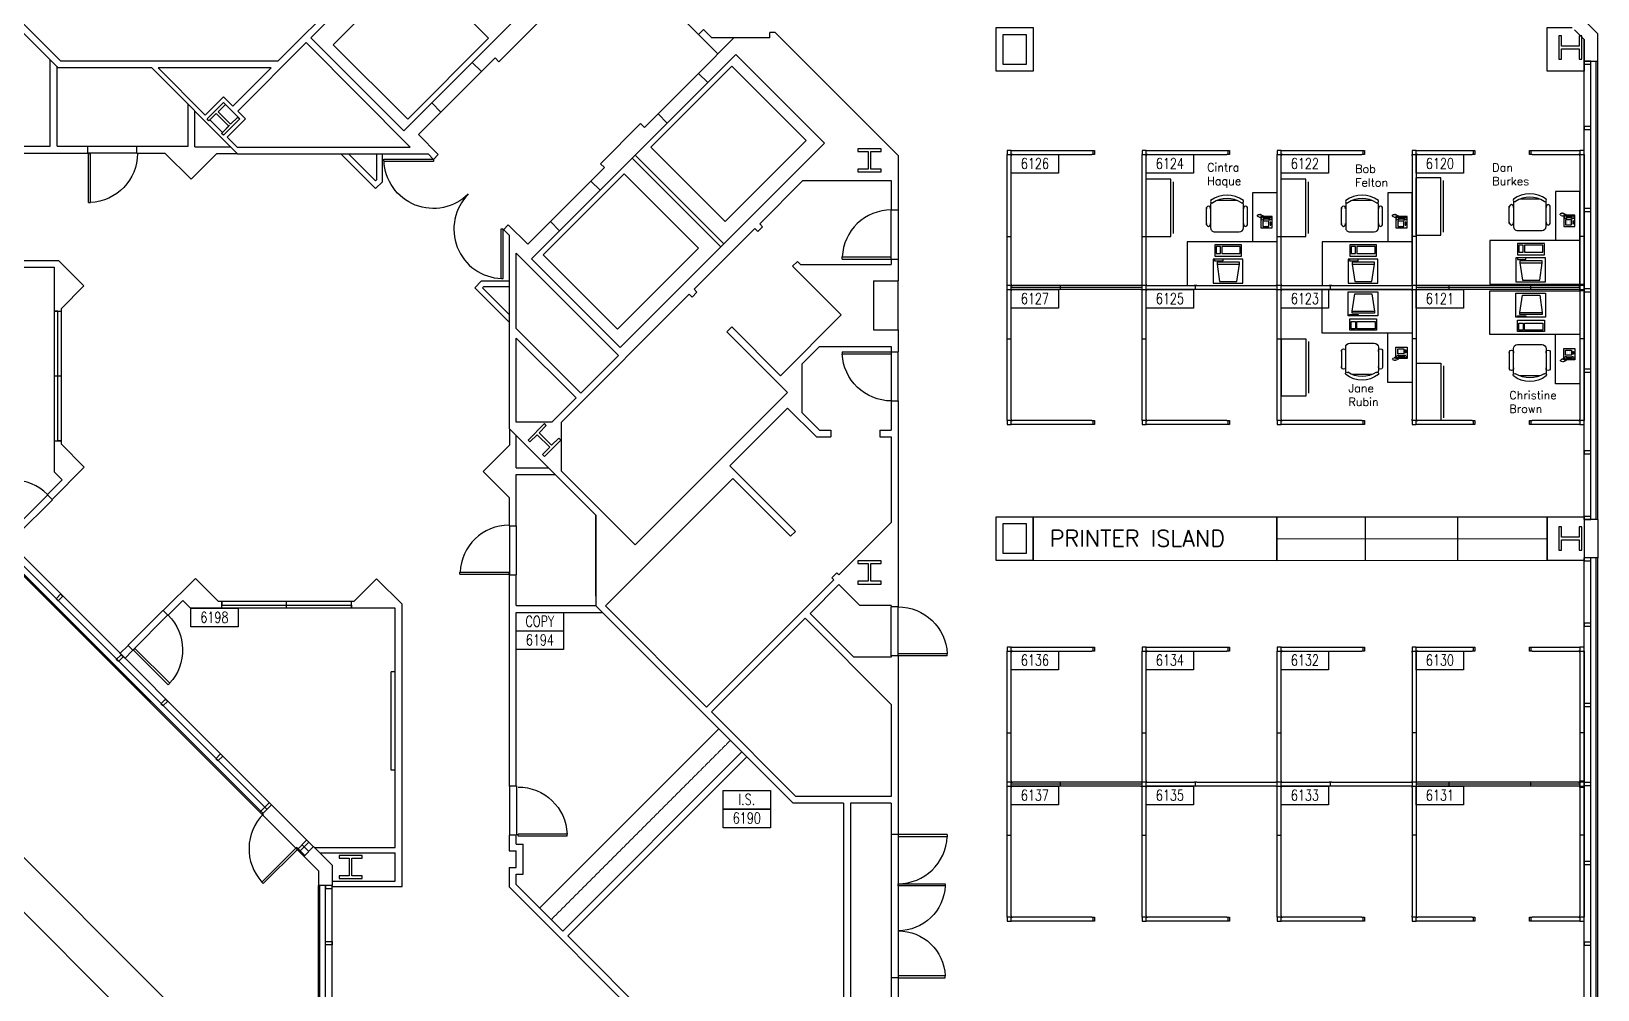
# Model space of a CAD drawing. Header units: inches. Extents: x 843 to 4631, y 843 to 3384.
# Drawn here: x 2235 to 3384, y 1973 to 2676 of the extents above; entities that cross this region are included whole.
import ezdxf
from ezdxf.enums import TextEntityAlignment as Align

# ---------------------------------------------------------------- set-up
doc = ezdxf.new("R2010")
doc.units = ezdxf.units.IN
doc.header["$MEASUREMENT"] = 0
doc.linetypes.add('HIDDEN', pattern=[0.375, 0.25, -0.125])
doc.layers.get('0').update_dxf_attribs({"linetype": 'CONTINUOUS'})
for name, color, linetype in [('CHAIRS', 4, 'CONTINUOUS'), ('CPU', 6, 'CONTINUOUS'), ('E-B-CORE', 8, 'CONTINUOUS'), ('E-B-ELEV', 8, 'CONTINUOUS'), ('E-B-FURR', 6, 'CONTINUOUS'), ('E-B-GLAZ', 8, 'CONTINUOUS'), ('E-B-MULL', 8, 'CONTINUOUS'), ('E-B-SHEL', 2, 'CONTINUOUS'), ('E-C-HEAD', 5, 'CONTINUOUS'), ('E-F-CASE', 4, 'CONTINUOUS'), ('E-F-DOOR', 3, 'CONTINUOUS'), ('E-S-COLM', 8, 'CONTINUOUS'), ('EMPLOYEE', 1, 'CONTINUOUS'), ('FILE_CABINETS', 1, 'CONTINUOUS'), ('FURNITURE', 3, 'CONTINUOUS'), ('IDOORE', 2, 'CONTINUOUS'), ('IWALLE', 3, 'CONTINUOUS'), ('PANELS_201', 6, 'CONTINUOUS'), ('PHONES', 4, 'CONTINUOUS'), ('PRINTER_ISLAND', 7, 'CONTINUOUS'), ('RMNUM', 40, 'CONTINUOUS')]:
    doc.layers.add(name, color=color, linetype=linetype)
doc.styles.add('ARCHITXT', font='simplex.shx')
doc.styles.add('ROMANS', font='romans', dxfattribs={"width": 0.75, "height": 8})

# ---------------------------------------------------------------- blocks, each defined once
blk = doc.blocks.new('DOOR')
for p, q in [((23.430248, -26.001126), (23.430248, -62.225809)), ((25.177282, -26.001126), (23.430248, -26.001126)), ((25.177282, -62.225809), (25.177282, -26.001126)), ((23.902282, -62.225809), (25.177282, -62.225809))]:
    blk.add_line(p, q)
blk.add_arc((25.177282, -26.001126), 36.224684, 135, 267.984193)
blk = doc.blocks.new('DR-36')
for p, q in [((0, 36), (0, 0)), ((0, 36), (1.5, 36)), ((1.5, 36), (1.5, 0)), ((0, 0), (1.5, 0))]:
    blk.add_line(p, q)
blk.add_arc((0, 0), 36, 0, 87.6141)
blk = doc.blocks.new('DR-69P')
for points in [[(1.5, 0), (0, 0), (0, 34.5), (1.5, 34.5)], [(67.5, 0), (69, 0), (69, 34.5), (67.5, 34.5)]]:
    blk.add_lwpolyline(points, close=True)
for centre, start, end in [((0, 0), 0, 87.5104), ((69, 0), 92.4896, 180)]:
    blk.add_arc(centre, 34.5, start, end)
blk = doc.blocks.new('RMNUM')
at = {"layer": 'RMNUM'}
blk.add_lwpolyline([(-16.33354, 6.674702), (18.388073, 6.674702), (18.388073, -6.982766), (-16.33354, -6.982766), (-16.33354, 6.674702)], dxfattribs=at)
at = {"layer": 'RMNUM', "style": 'ROMANS', "width": 0.75}
blk.add_attdef('NUMBER', text='', height=8, dxfattribs=at).set_placement((1.027267, 0.114097), align=Align.MIDDLE_CENTER)
blk = doc.blocks.new('RECTANG')
for p, q in [((1, 1), (0, 1)), ((0, 1), (0, 0)), ((1, 0), (1, 1)), ((0, 0), (1, 0))]:
    blk.add_line(p, q)
blk = doc.blocks.new('IBMAT', base_point=(61, 306))
for p, q in [((75, 307), (75, 306)), ((81, 307), (75, 307)), ((81, 306), (81, 307))]:
    blk.add_line(p, q)
at = {"xscale": 21, "yscale": 17, "zscale": 21}
blk.add_blockref('RECTANG', (61, 306), dxfattribs=at)
blk = doc.blocks.new('KEYBOARD', base_point=(60, 294))
for p, xscale, yscale, zscale in [((60, 294), 19, 8, 19), ((61, 295), 13, 5, 13), ((75, 295), 3, 5, 3)]:
    blk.add_blockref('RECTANG', p, dxfattribs=dict(xscale=xscale, yscale=yscale, zscale=zscale))
blk = doc.blocks.new('COMPUTER')
for p, q in [((-6.6, 16.2), (-8.5, 3.5)), ((6.1, 16.2), (-6.6, 16.2)), ((8, 3.5), (6.1, 16.2)), ((-8.5, 3.5), (-8.5, 2)), ((8, 3.5), (-8.5, 3.5)), ((-8.5, 2), (8, 2)), ((8, 2), (8, 3.5))]:
    blk.add_line(p, q)
at = {"xscale": 1.033846153846154, "yscale": 1.033846153846154, "zscale": 1.033846153846154}
for name, p in [('IBMAT', (-10.9, 0)), ('KEYBOARD', (-10, -10.5))]:
    blk.add_blockref(name, p, dxfattribs=at)
blk = doc.blocks.new('CHAIR7')
for p, q in [((20, 12), (3, 12)), ((5.1, 15), (17.9, 15)), ((0, 9), (0, -9)), ((23, -7.4), (23, 7.4)), ((3, -12), (20, -12)), ((5.1, -15), (17.9, -15))]:
    blk.add_line(p, q)
for centre, radius, start, end in [((3, 9), 3, 90, 180), ((5.6, 13.5), 1.56, 73.7398, 286.2602), ((17.4, 13.5), 1.56, 253.7398, 106.2602), ((20, 9), 3, 62.4156, 90), ((22.3, 11.1), 1.1, 53.3099, 212.0274), ((7, 0), 20, 323.1301, 36.8699), ((4.8, 0), 19.6, 327.5758, 32.4242), ((3, -9), 3, 180, 270), ((22.3, -11.1), 1.1, 147.9726, 306.6901), ((5.6, -13.5), 1.56, 73.7398, 286.2602), ((17.4, -13.5), 1.56, 253.7398, 106.2602), ((20, -9), 3, 270, 297.5844)]:
    blk.add_arc(centre, radius, start, end)
blk = doc.blocks.new('DESK2')
for p, q in [((33, 0), (-33, 0)), ((-33, 0), (-33, -68)), ((33, -32), (33, 0)), ((-33, -32), (33, -32)), ((-15, -68), (-15, -32)), ((-33, -68), (-15, -68))]:
    blk.add_line(p, q)
blk = doc.blocks.new('FC42X18D')
for p, q in [((-21, 0), (-21, -18)), ((-21, 0), (21, 0)), ((21, -18), (21, 0)), ((-21, -18), (21, -18)), ((-19, -20), (19, -20))]:
    blk.add_line(p, q)
blk = doc.blocks.new('FNPHONE')
for p, q in [((-9.1, 0.2), (-9.7, 0)), ((-8.9, 0.6), (-9.5, 0.4)), ((-8.7, 1), (-9.3, 0.8)), ((-8.5, 1.4), (-9.1, 1.2)), ((-8.3, 1.8), (-8.9, 1.6)), ((-7.1, 0.6), (-7.5, -0.6)), ((-7.3, 6.5), (-7.3, 1.5)), ((-6.3, 6.5), (-6.3, 1.5)), ((-3.9, 4.8), (-3.9, 4.8)), ((-3.9, 3.9), (-3.9, 3.9)), ((-3.9, 3), (-3.9, 3)), ((-3.9, 2), (-3.9, 2)), ((-2.9, 4.8), (-2.9, 4.8)), ((-2.9, 3.9), (-2.9, 3.9)), ((-2.9, 3), (-2.9, 3)), ((-2.9, 2), (-2.9, 2)), ((-2, 4.8), (-2, 4.8)), ((-2, 3.9), (-2, 3.9)), ((-2, 3), (-2, 3)), ((-2, 2), (-2, 2)), ((-9.3, -0.2), (-9.9, -0.4)), ((-9.3, -0.6), (-9.9, -0.8)), ((-9.3, -1), (-9.9, -1.2)), ((-9.3, -1.4), (-9.9, -1.6)), ((-9.1, -1.8), (-9.7, -2)), ((-8.9, -2.2), (-9.5, -2.4)), ((-8.4, -2.5), (-9, -2.7)), ((-7.9, -2), (-8.5, -2.2)), ((-7.7, -1.6), (-8.3, -1.8)), ((-7.5, -1.2), (-8.1, -1.4)), ((-7.3, -0.8), (-7.9, -1))]:
    blk.add_line(p, q)
for centre, start, end in [((-6.8, 6.5), 298.4915, 241.5085), ((-6.8, 1.5), 118.4915, 61.5085)]:
    blk.add_arc(centre, 1.05, start, end)
for p, xscale, yscale, zscale in [((-8.2, 0), 8.20528234483245, 8.104073169521023, 8.20528234483245), ((-4.8, 1.3), 3.75, 4.375, 3.75), ((-4, 6.7), 2.03125, 0.46875, 2.03125)]:
    blk.add_blockref('RECTANG', p, dxfattribs=dict(xscale=xscale, yscale=yscale, zscale=zscale))

msp = doc.modelspace()

# ---------------------------------------------------------------- linework, layer by layer
at = {"layer": 'E-B-CORE'}
for p, q in [((2257.1, 2654), (2108, 2803.1)), ((2255, 2649), (2103, 2801)), ((2440.3, 2671), (2539.8, 2770.5)), ((2416.2, 2654), (2505.1, 2742.9)), ((2558.7, 2653), (2608, 2702.3)), ((2578.2, 2653.4), (2607.6, 2682.8)), ((2724.7, 2673.5), (2728.2, 2677.1)), ((2734.3, 2671), (2728.2, 2677.1)), ((2386.7, 2617.4), (2436.8, 2667.5)), ((2436.8, 2667.5), (2513.3, 2591)), ((2440.3, 2671), (2508.5, 2602.8)), ((2738.9, 2659.3), (2724.7, 2673.5)), ((2724.7, 2645), (2750.6, 2671)), ((2776.9, 2671), (2734.3, 2671)), ((2776.9, 2671), (2776.9, 2675)), ((2780.9, 2675), (2776.9, 2675)), ((2871, 2584.9), (2780.9, 2675)), ((2416.2, 2654), (2257.1, 2654)), ((2565.4, 2646.3), (2575.4, 2656.3)), ((2575.4, 2656.3), (2578.2, 2653.4)), ((2731.4, 2638.3), (2751.9, 2658.8)), ((2816.9, 2593.8), (2751.9, 2658.8)), ((2323.7, 2649), (2255, 2649)), ((2323.7, 2649), (2386.6, 2586)), ((2411.2, 2649), (2328.3, 2649)), ((2328.3, 2649), (2362.8, 2614.4)), ((2383.1, 2621), (2411.2, 2649)), ((2558.7, 2653), (2565.4, 2646.3)), ((2724.7, 2645), (2728.2, 2648.6)), ((2731.4, 2638.3), (2724.7, 2645)), ((2376.2, 2627.9), (2362.8, 2614.4)), ((2376.2, 2627.9), (2383.2, 2621)), ((2376.2, 2623.6), (2388.3, 2611.6)), ((2376.9, 2624.4), (2376.9, 2624.4)), ((2508.5, 2602.8), (2529, 2623.3)), ((2508.5, 2602.8), (2529, 2623.3)), ((2529, 2623.3), (2535.7, 2616.6)), ((2529, 2623.3), (2535.7, 2616.6)), ((2366.3, 2610.9), (2373.2, 2604)), ((2392.5, 2611.6), (2379.1, 2598.2)), ((2386.7, 2617.4), (2392.5, 2611.6)), ((2519.3, 2600.1), (2535.7, 2616.6)), ((2525.7, 2606.6), (2535.7, 2616.6)), ((2652.4, 2559.3), (2701.7, 2608.6)), ((2652.8, 2578.8), (2682.2, 2608.2)), ((2685, 2605.3), (2682.2, 2608.2)), ((2685, 2605.3), (2695, 2615.3)), ((2701.7, 2608.6), (2695, 2615.3)), ((2373.2, 2604), (2375.5, 2601.7)), ((2379.1, 2598.2), (2386.2, 2591)), ((2519.3, 2600.1), (2533.8, 2585.5)), ((2386.2, 2591), (2513.3, 2591)), ((2386.6, 2586), (2526.3, 2586)), ((2487.8, 2560.5), (2462.4, 2586)), ((2487.8, 2560.5), (2462.4, 2586)), ((2487.8, 2566.2), (2468, 2586)), ((2488.8, 2567.2), (2488.8, 2586)), ((2492.8, 2565.5), (2492.8, 2586)), ((2526.3, 2586), (2530.3, 2581.9)), ((2530.3, 2581.9), (2533.8, 2585.5)), ((2667.3, 2444.1), (2816.9, 2593.8)), ((2871, 2584.9), (2871, 2544.9)), ((2645.7, 2566), (2655.7, 2576)), ((2655.7, 2576), (2652.8, 2578.8)), ((2488.8, 2567.2), (2487.8, 2566.2)), ((2492.8, 2565.5), (2487.8, 2560.5)), ((2652.4, 2559.3), (2645.7, 2566)), ((2769.5, 2534.8), (2801.1, 2566.4)), ((2801.1, 2566.4), (2866, 2566.4)), ((2866, 2566.4), (2866, 2544.9)), ((2866, 2544.9), (2871, 2544.9)), ((2581.6, 2530.4), (2585.1, 2533.9)), ((2586, 2526.1), (2581.6, 2530.5)), ((2599.5, 2519.9), (2585.1, 2534)), ((2599.5, 2519.9), (2616, 2536.3)), ((2602.2, 2509.1), (2622.7, 2529.6)), ((2602.2, 2509.1), (2622.7, 2529.6)), ((2606, 2526.3), (2616, 2536.3)), ((2622.7, 2529.6), (2616, 2536.3)), ((2622.7, 2529.6), (2616, 2536.3)), ((2721.4, 2486.7), (2766, 2531.2)), ((2768.1, 2529.1), (2766, 2531.2)), ((2768.1, 2529.1), (2771.6, 2532.6)), ((2771.6, 2532.6), (2769.5, 2534.8)), ((2586, 2468), (2586, 2526.1)), ((2591, 2458.1), (2591, 2513.3)), ((2666, 2438.3), (2591, 2513.3)), ((2667.3, 2444.1), (2602.2, 2509.1)), ((2793.5, 2503.6), (2797.1, 2507.2)), ((2799.3, 2504.9), (2797.1, 2507.2)), ((2799.3, 2504.9), (2866, 2504.9)), ((2866, 2508.9), (2871, 2508.9)), ((2866, 2508.9), (2866, 2504.9)), ((2871, 2508.9), (2871, 2492.9)), ((2565.5, 2492.8), (2560.5, 2487.8)), ((2565.5, 2492.8), (2586, 2492.8)), ((2829.2, 2468), (2793.5, 2503.6)), ((2853, 2492.9), (2853, 2456.9)), ((2853, 2492.9), (2871, 2492.9)), ((2586, 2462.4), (2560.5, 2487.8)), ((2586, 2462.4), (2560.5, 2487.8)), ((2567.2, 2488.8), (2566.2, 2487.8)), ((2586, 2468), (2566.2, 2487.8)), ((2567.2, 2488.8), (2586, 2488.8)), ((2586, 2384.5), (2586, 2483.7)), ((2624.1, 2389.3), (2717.9, 2483.1)), ((2720, 2481), (2717.9, 2483.1)), ((2720, 2481), (2723.5, 2484.6)), ((2723.5, 2484.6), (2721.4, 2486.7)), ((2586, 2455.5), (2586, 2462.4)), ((2638.4, 2410.7), (2591, 2458.1)), ((2745.5, 2455.6), (2749, 2459.1)), ((2784.7, 2423.4), (2749, 2459.1)), ((2829.2, 2468), (2784.7, 2423.4)), ((2586, 2384.5), (2586, 2448.4)), ((2634.9, 2407.2), (2591, 2451)), ((2591, 2389.3), (2591, 2451)), ((2790, 2411), (2745.5, 2455.6)), ((2853, 2456.9), (2871, 2456.9)), ((2871, 2456.9), (2871, 2440.9)), ((2638.4, 2410.7), (2666, 2438.3)), ((2813.3, 2444.9), (2800.6, 2432.2)), ((2813.3, 2444.9), (2866, 2444.9)), ((2866, 2444.9), (2866, 2440.9)), ((2866, 2440.9), (2871, 2440.9)), ((2800.6, 2396.2), (2800.6, 2432.2)), ((2617, 2389.3), (2634.9, 2407.2)), ((2678.3, 2299.3), (2790, 2411)), ((2866, 2404.9), (2871, 2404.9)), ((2866, 2404.9), (2866, 2383.5)), ((2871, 2404.9), (2871, 2254)), ((2617, 2389.3), (2591, 2389.3)), ((2624.1, 2353.5), (2624.1, 2389.3)), ((2747.6, 2357.3), (2790, 2399.7)), ((2811.2, 2378.5), (2790, 2399.7)), ((2813.3, 2383.5), (2800.6, 2396.2)), ((2649.3, 2321.2), (2586, 2384.5)), ((2811.2, 2378.5), (2821.6, 2378.5)), ((2813.3, 2383.5), (2821.6, 2383.5)), ((2821.6, 2383.5), (2821.6, 2378.5)), ((2857.6, 2383.5), (2857.6, 2378.5)), ((2857.6, 2383.5), (2866, 2383.5)), ((2857.6, 2378.5), (2866, 2378.5)), ((2866, 2378.5), (2866, 2315.9)), ((2795.7, 2309.2), (2747.6, 2357.3)), ((2678.3, 2299.3), (2624.1, 2353.5)), ((2656.4, 2254.7), (2749.7, 2348.1)), ((2792.1, 2305.7), (2749.7, 2348.1)), ((2649.3, 2261.8), (2649.3, 2321.2)), ((2649.3, 2321.2), (2649.3, 2254.7)), ((2792.1, 2305.7), (2795.7, 2309.2)), ((2827.5, 2277.4), (2866, 2315.9)), ((2822.5, 2275.3), (2826.1, 2278.8)), ((2823.9, 2273.8), (2822.5, 2275.3)), ((2827.5, 2277.4), (2826.1, 2278.8)), ((2730.6, 2180.5), (2823.9, 2273.8)), ((2806.4, 2249.2), (2827.6, 2270.4)), ((2827.6, 2270.4), (2843, 2255)), ((2794, 2110), (2649.3, 2254.7)), ((2730.6, 2180.5), (2656.4, 2254.7)), ((2866, 2255), (2843, 2255)), ((2866, 2255), (2866, 2254)), ((2871, 2254), (2866, 2254)), ((2734.1, 2177), (2802.8, 2245.7)), ((2802.8, 2245.7), (2866, 2182.5)), ((2806.4, 2249.2), (2838.6, 2217)), ((2866, 2217), (2838.6, 2217)), ((2866, 2218), (2866, 2217)), ((2871, 2218), (2866, 2218)), ((2871, 2218), (2871, 2087)), ((2866, 2182.5), (2866, 2115)), ((2796.1, 2115), (2734.1, 2177)), ((2866, 2115), (2796.1, 2115)), ((2831, 2110), (2794, 2110)), ((2831, 2110), (2831, 1954)), ((2836, 2110), (2836, 1959)), ((2866, 2110), (2836, 2110)), ((2866, 2110), (2866, 2087)), ((2871, 2087), (2866, 2087)), ((2866, 1982), (2866, 1959)), ((2871, 1982), (2866, 1982)), ((2871, 1982), (2871, 1954))]:
    msp.add_line(p, q, dxfattribs=at)
at = {"layer": 'E-B-ELEV'}
for p, q in [((2678.1, 2585), (2743.1, 2520)), ((2676, 2582.9), (2741, 2517.9))]:
    msp.add_line(p, q, dxfattribs=at)
for points in [[(2456.8, 2665.9), (2516.2, 2725.3), (2570.7, 2670.7), (2511.4, 2611.3)], [(2744.2, 2536.4), (2689.6, 2590.9), (2749, 2650.3), (2803.6, 2595.8)], [(2665.3, 2457.4), (2724.7, 2516.8), (2670.1, 2571.4), (2610.7, 2512)]]:
    msp.add_lwpolyline(points, close=True, dxfattribs=at)
at = {"layer": 'E-B-FURR'}
for p, q in [((2249.3, 2591.6), (2249.3, 2654.7)), ((3374, 2318), (3374, 2654)), ((2254.3, 2591.6), (2254.3, 2650.2)), ((2350.3, 2591.6), (2350.3, 2622.4)), ((2355.3, 2591.1), (2355.3, 2617.4)), ((2151, 2591.6), (2249.3, 2591.6)), ((2151, 2586.6), (2276.8, 2586.6)), ((2254.3, 2591.6), (2276.8, 2591.6)), ((2276.8, 2586.3), (2276.8, 2591.6)), ((2312.8, 2586.3), (2312.8, 2591.6)), ((2312.8, 2591.6), (2350.3, 2591.6)), ((2312.8, 2586.6), (2333.3, 2586.6)), ((2333.3, 2586.6), (2352.5, 2567.4)), ((2352.5, 2567.4), (2371.2, 2586.1)), ((2355.3, 2591.1), (2381.5, 2591.1)), ((2386.5, 2586.1), (2371.2, 2586.1)), ((2048.4, 2507.9), (2255.3, 2507.9)), ((2255.3, 2507.9), (2274, 2489.2)), ((2077, 2502.9), (2252.2, 2502.9)), ((2252.2, 2502.9), (2252.2, 2352.9)), ((2257.2, 2472.4), (2274, 2489.2)), ((2257.2, 2472.4), (2257.2, 2373.4)), ((2077.4, 2442.9), (2442.2, 2078.1)), ((2586, 2384.5), (2586, 2372.4)), ((2591, 2355.9), (2591, 2379.5)), ((2257.2, 2373.4), (2274.2, 2356.3)), ((2566.8, 2353.1), (2586, 2372.4)), ((2274.2, 2356.3), (2250.6, 2332.6)), ((2591, 2355.9), (2614.6, 2355.9)), ((2258, 2347.1), (2247, 2336.1)), ((2252.2, 2352.9), (2258, 2347.1)), ((2586, 2333.9), (2566.8, 2353.1)), ((2591, 2313.4), (2591, 2350.9)), ((2591, 2350.9), (2619.6, 2350.9)), ((2246.9, 2336.2), (2250.6, 2332.6)), ((2586, 2313.4), (2586, 2333.9)), ((2585.7, 2313.4), (2591, 2313.4)), ((3374, 1958), (3374, 2290)), ((2355.7, 2274.8), (2332, 2251.2)), ((2372.7, 2257.9), (2355.7, 2274.8)), ((2370.9, 2259.7), (2355.7, 2274.8)), ((2471.8, 2257.9), (2488.5, 2274.6)), ((2507.2, 2255.9), (2488.5, 2274.6)), ((2585.7, 2277.4), (2591, 2277.4)), ((2586, 2122.6), (2586, 2277.4)), ((2591, 2254.9), (2591, 2277.4)), ((2346.5, 2258.6), (2335.5, 2247.6)), ((2352.2, 2252.9), (2346.5, 2258.6)), ((2502.2, 2252.9), (2352.2, 2252.9)), ((2471.8, 2257.9), (2372.7, 2257.9)), ((2502.2, 2077.6), (2502.2, 2252.9)), ((2507.2, 2049), (2507.2, 2255.9)), ((2591, 2254.9), (2649.6, 2254.9)), ((2335.6, 2247.5), (2332, 2251.2)), ((2591, 2122.6), (2591, 2249.9)), ((2591, 2249.9), (2654.1, 2249.9)), ((2306.3, 2225.7), (2300.3, 2219.7)), ((2303.9, 2216.3), (2300.4, 2219.9)), ((2309.8, 2222.2), (2303.9, 2216.2)), ((2306.3, 2225.7), (2309.8, 2222.2)), ((2499.2, 2134.3), (2499.2, 2206.3)), ((2502.2, 2206.3), (2499.2, 2206.3)), ((2625.2, 2016.3), (2756.4, 2147.6)), ((2628.7, 2012.8), (2760, 2144.1)), ((2502.2, 2134.3), (2499.2, 2134.3)), ((2591.2, 2122.6), (2586, 2122.6)), ((2586, 2075), (2586, 2086.6)), ((2591.2, 2086.6), (2586, 2086.6)), ((2591, 2080), (2591, 2086.6)), ((2591, 2080), (2596, 2080)), ((2596, 2058), (2596, 2080)), ((2442.9, 2077.6), (2502.2, 2077.6)), ((2446.9, 2073.6), (2502.2, 2073.6)), ((2502.2, 2053), (2502.2, 2073.6)), ((2585.9, 2075), (2591, 2075)), ((2591, 2063), (2591, 2075)), ((2585.9, 2063), (2591, 2063)), ((2586, 2048.4), (2586, 2063)), ((2591, 2050.5), (2591, 2058)), ((2591, 2058), (2596, 2058)), ((2456, 2053), (2502.2, 2053)), ((2456, 2049), (2507.2, 2049)), ((2456, 1598), (2456, 2047.4)), ((2728.4, 1906), (2586, 2048.4)), ((2625.2, 2016.3), (2591, 2050.5)), ((2730.5, 1911), (2628.7, 2012.8))]:
    msp.add_line(p, q, dxfattribs=at)
for points in [[(2970, 2678.5), (2970, 2646.5), (2943, 2646.5), (2943, 2678.5)], [(2965, 2673.5), (2965, 2651.5), (2948, 2651.5), (2948, 2673.5)], [(2970, 2320), (2970, 2288), (2943, 2288), (2943, 2320)], [(2965, 2315), (2965, 2293), (2948, 2293), (2948, 2315)], [(3374, 2320), (3374, 2288), (3347, 2288), (3347, 2320)]]:
    msp.add_lwpolyline(points, close=True, dxfattribs=at)
msp.add_lwpolyline([(3374, 2669.9), (3374, 2646.5), (3347, 2646.5), (3347, 2678.5), (3365.3, 2678.5)], dxfattribs=at)
at = {"layer": 'E-B-GLAZ'}
for p, q in [((3379, 2318), (3379, 2654)), ((3383, 2318), (3383, 2654)), ((3384, 2318), (3384, 2654)), ((2252.2, 2423.3), (2257.2, 2423.3)), ((2404.6, 2101.7), (2100.8, 2405.5)), ((2405.3, 2102.4), (2101.5, 2406.3)), ((2408.2, 2105.3), (2104.3, 2409.1)), ((3379, 1958), (3379, 2290)), ((3383, 1958), (3383, 2290)), ((3384, 1958), (3384, 2290)), ((2422.6, 2252.9), (2422.6, 2257.9)), ((2409.9, 2110.4), (2402.7, 2103.2)), ((2411.5, 2108.8), (2404.3, 2101.7)), ((2437.2, 2083), (2430.2, 2075.9)), ((2438.8, 2081.4), (2431.8, 2074.3)), ((2438.8, 2074.6), (2433.9, 2079.6)), ((2446, 2060.4), (2430.3, 2076)), ((2436, 2071.8), (2431, 2076.7)), ((2446, 1598), (2446, 2049.6)), ((2447, 1598), (2447, 2049.6)), ((2451, 1598), (2451, 2049.6))]:
    msp.add_line(p, q, dxfattribs=at)
for points in [[(2252.3, 2375.7), (2257.3, 2375.7), (2254.7, 2375.7), (2254.7, 2470.8), (2252.3, 2470.8), (2257.3, 2470.8)], [(2375, 2253), (2375, 2258), (2375, 2255.3), (2470.2, 2255.3), (2470.2, 2253), (2470.2, 2258)]]:
    msp.add_lwpolyline(points, dxfattribs=at)
at = {"layer": 'E-B-MULL'}
for points in [[(3379, 2654), (3374, 2654), (3374, 2651.8), (3379, 2651.8)], [(3379, 2606), (3374, 2606), (3374, 2603.8), (3379, 2603.8)], [(3379, 2546), (3374, 2546), (3374, 2543.8), (3379, 2543.8)], [(3379, 2487.1), (3374, 2487.1), (3374, 2484.9), (3379, 2484.9)], [(3379, 2428.2), (3374, 2428.2), (3374, 2426), (3379, 2426)], [(3379, 2368.2), (3374, 2368.2), (3374, 2366), (3379, 2366)], [(3379, 2320.2), (3374, 2320.2), (3374, 2318), (3379, 2318)], [(3379, 2290), (3374, 2290), (3374, 2287.8), (3379, 2287.8)], [(2255.1, 2258.3), (2258.6, 2261.9), (2257, 2263.5), (2253.5, 2259.9)], [(3379, 2242), (3374, 2242), (3374, 2239.8), (3379, 2239.8)], [(2297.7, 2215.4), (2301.2, 2218.9), (2302.8, 2217.3), (2299.3, 2213.8)], [(2330.3, 2182.9), (2333.8, 2186.4), (2335.4, 2184.8), (2331.9, 2181.3)], [(3379, 2183), (3374, 2183), (3374, 2180.8), (3379, 2180.8)], [(2370.6, 2142.6), (2374.1, 2146.1), (2375.7, 2144.6), (2372.2, 2141)], [(3379, 2125.1), (3374, 2125.1), (3374, 2122.9), (3379, 2122.9)], [(3379, 2067.2), (3374, 2067.2), (3374, 2065), (3379, 2065)], [(2451, 2047.4), (2456, 2047.4), (2456, 2049.6), (2451, 2049.6)], [(2451, 2008.6), (2456, 2008.6), (2456, 2006.3), (2451, 2006.3)], [(3379, 2008.2), (3374, 2008.2), (3374, 2006), (3379, 2006)]]:
    msp.add_lwpolyline(points, close=True, dxfattribs=at)
at = {"layer": 'E-B-SHEL'}
for p, q in [((3366.9, 2676.9), (3374, 2669.9)), ((3374, 2684), (3384, 2674)), ((3374, 2654), (3374, 2669.9)), ((3384, 2654), (3384, 2674)), ((3374, 2654), (3384, 2654)), ((2336, 1924), (1924, 2336)), ((2336, 1964), (1964, 2336)), ((3384, 2318), (3374, 2318)), ((3374, 2318), (3374, 2290)), ((3384, 2318), (3384, 2290)), ((3384, 2290), (3374, 2290)), ((2442.4, 2078.2), (2435.3, 2071)), ((2435.3, 2071.1), (2446, 2060.4)), ((2442.4, 2078.2), (2456, 2064.5)), ((2446, 2060.4), (2446, 2049.6)), ((2456, 2064.5), (2456, 2049.6)), ((2456, 2049.6), (2446, 2049.6))]:
    msp.add_line(p, q, dxfattribs=at)
at = {"layer": 'E-C-HEAD'}
for p, q in [((2724.7, 2673.5), (2672.9, 2725.3)), ((2558.7, 2653), (2529, 2623.3)), ((2565.4, 2646.3), (2535.7, 2616.6)), ((2724.7, 2645), (2695, 2615.3)), ((2731.4, 2638.3), (2701.7, 2608.6)), ((2312.7, 2591.4), (2276.7, 2591.4)), ((2312.7, 2586.4), (2276.7, 2586.4)), ((2616, 2536.3), (2645.7, 2566)), ((2622.7, 2529.6), (2652.4, 2559.3)), ((2866, 2508.9), (2866, 2544.9)), ((2871, 2544.9), (2871, 2508.9)), ((2871, 2456.9), (2871, 2492.9)), ((2069.9, 2436.6), (2434.7, 2071.8)), ((2866, 2440.9), (2866, 2404.9)), ((2871, 2404.9), (2871, 2440.9)), ((2221.7, 2310.5), (2247.2, 2335.9)), ((2225.2, 2306.9), (2250.8, 2332.3)), ((2586, 2313.4), (2586, 2277.4)), ((2591, 2313.4), (2591, 2277.4)), ((2306.3, 2225.9), (2331.7, 2251.4)), ((2866, 2218), (2866, 2254)), ((2871, 2218), (2871, 2254)), ((2309.9, 2222.3), (2335.3, 2247.9)), ((2586.1, 2122.8), (2586.1, 2086.8)), ((2591.1, 2122.8), (2591.1, 2086.8)), ((2866, 2087), (2866, 1982)), ((2871, 2087), (2871, 1982))]:
    msp.add_line(p, q, dxfattribs=at)
at = {"layer": 'E-F-CASE'}
msp.add_line((2608.3, 2033.4), (2739.5, 2164.6), dxfattribs=at)
at = {"layer": 'E-F-CASE', "linetype": 'HIDDEN'}
msp.add_line((2616.8, 2024.9), (2748, 2156.1), dxfattribs=at)
at = {"layer": 'E-S-COLM'}
for p, q in [((2380.8, 2607), (2375.5, 2601.7)), ((2376.9, 2600.3), (2376.9, 2600.3))]:
    msp.add_line(p, q, dxfattribs=at)
for points in [[(3370.5, 2655.5), (3372.5, 2655.5), (3372.5, 2672.5), (3370.5, 2672.5), (3370.5, 2665), (3357.5, 2665), (3357.5, 2672.5), (3355.5, 2672.5), (3355.5, 2655.5), (3357.5, 2655.5), (3357.5, 2663), (3370.5, 2663)], [(2365.6, 2610.2), (2364.2, 2611.6), (2376.2, 2623.6), (2377.7, 2622.2), (2372.4, 2616.9), (2381.5, 2607.7), (2386.8, 2613), (2388.3, 2611.6), (2376.2, 2599.6), (2374.8, 2601), (2380.1, 2606.3), (2370.9, 2615.5)], [(2858.5, 2587.7), (2858.5, 2589.7), (2841.5, 2589.7), (2841.5, 2587.7), (2849, 2587.7), (2849, 2574.7), (2841.5, 2574.7), (2841.5, 2572.7), (2858.5, 2572.7), (2858.5, 2574.7), (2851, 2574.7), (2851, 2587.7)], [(2610.2, 2365.6), (2611.6, 2364.2), (2623.6, 2376.2), (2622.2, 2377.7), (2616.9, 2372.4), (2607.7, 2381.5), (2613, 2386.8), (2611.6, 2388.3), (2599.6, 2376.2), (2601, 2374.8), (2606.3, 2380.1), (2615.5, 2370.9)], [(3370.5, 2295.5), (3372.5, 2295.5), (3372.5, 2312.5), (3370.5, 2312.5), (3370.5, 2305), (3357.5, 2305), (3357.5, 2312.5), (3355.5, 2312.5), (3355.5, 2295.5), (3357.5, 2295.5), (3357.5, 2303), (3370.5, 2303)], [(2858.5, 2285.7), (2858.5, 2287.7), (2841.5, 2287.7), (2841.5, 2285.7), (2849, 2285.7), (2849, 2272.7), (2841.5, 2272.7), (2841.5, 2270.7), (2858.5, 2270.7), (2858.5, 2272.7), (2851, 2272.7), (2851, 2285.7)], [(2478, 2069.8), (2478, 2071.8), (2461, 2071.8), (2461, 2069.8), (2468.5, 2069.8), (2468.5, 2056.8), (2461, 2056.8), (2461, 2054.8), (2478, 2054.8), (2478, 2056.8), (2470.5, 2056.8), (2470.5, 2069.8)]]:
    msp.add_lwpolyline(points, close=True, dxfattribs=at)
at = {"layer": 'FILE_CABINETS'}
for p, q in [((3213.5, 2319.8), (3213.5, 2287.8)), ((3281.1, 2320), (3281.1, 2287.9)), ((3148.7, 2303.9), (3347, 2304))]:
    msp.add_line(p, q, dxfattribs=at)
msp.add_lwpolyline([(3148.7, 2320), (3347, 2320), (3347, 2288), (3148.7, 2287.8)], close=True, dxfattribs=at)
at = {"layer": 'IWALLE'}
for p, q in [((2871, 2584.9), (2780.9, 2675)), ((2395.2, 2591), (2478.1, 2591))]:
    msp.add_line(p, q, dxfattribs=at)
at = {"layer": 'PANELS_201', "linetype": 'Continuous'}
for p, q in [((3371, 2526.5), (3371, 2524.5)), ((3374, 2525.5), (3371, 2525.5)), ((3374, 2526.5), (3374, 2524.5)), ((3054, 2489.5), (3088, 2489.5)), ((3088, 2486.5), (3054, 2486.5)), ((3090, 2489.5), (3148, 2489.5)), ((3148, 2486.5), (3090, 2486.5)), ((3153, 2489.5), (3187, 2489.5)), ((3187, 2486.5), (3153, 2486.5)), ((3189, 2489.5), (3247, 2489.5)), ((3247, 2486.5), (3189, 2486.5)), ((3374, 2489.5), (3371, 2489.5)), ((3371, 2486.5), (3374, 2486.5)), ((3371, 2451.5), (3371, 2449.5)), ((3374, 2450.5), (3371, 2450.5)), ((3374, 2451.5), (3374, 2449.5)), ((3371, 2162.5), (3371, 2160.5)), ((3374, 2161.5), (3371, 2161.5)), ((3374, 2162.5), (3374, 2160.5)), ((3054, 2125.5), (3088, 2125.5)), ((3090, 2125.5), (3148, 2125.5)), ((3153, 2125.5), (3187, 2125.5)), ((3189, 2125.5), (3247, 2125.5)), ((3374, 2125.5), (3371, 2125.5)), ((3088, 2122.5), (3054, 2122.5)), ((3148, 2122.5), (3090, 2122.5)), ((3187, 2122.5), (3153, 2122.5)), ((3247, 2122.5), (3189, 2122.5)), ((3371, 2122.5), (3374, 2122.5)), ((3371, 2087.5), (3371, 2085.5)), ((3374, 2086.5), (3371, 2086.5)), ((3374, 2087.5), (3374, 2085.5))]:
    msp.add_line(p, q, dxfattribs=at)
for points in [[(2954, 2588.5), (2951, 2588.5), (2951, 2585.5)], [(2951, 2584.5), (2951, 2585.5), (2954, 2585.5), (2954, 2584.5)], [(2951, 2526.5), (2951, 2584.5)], [(2955, 2585.5), (2954, 2585.5), (2954, 2588.5), (2955, 2588.5)], [(2954, 2526.5), (2954, 2584.5)], [(2955, 2588.5), (3013, 2588.5)], [(2955, 2585.5), (3013, 2585.5)], [(3013, 2588.5), (3014, 2588.5), (3015, 2588.5), (3015, 2585.5), (3013, 2585.5)], [(3014, 2585.5), (3014, 2588.5)], [(3053, 2588.5), (3050, 2588.5), (3050, 2585.5)], [(3050, 2584.5), (3050, 2585.5), (3053, 2585.5), (3053, 2584.5)], [(3050, 2526.5), (3050, 2584.5)], [(3054, 2585.5), (3053, 2585.5), (3053, 2588.5), (3054, 2588.5)], [(3053, 2526.5), (3053, 2584.5)], [(3054, 2588.5), (3112, 2588.5)], [(3054, 2585.5), (3112, 2585.5)], [(3112, 2588.5), (3113, 2588.5), (3114, 2588.5), (3114, 2585.5), (3112, 2585.5)], [(3113, 2585.5), (3113, 2588.5)], [(3152, 2588.5), (3149, 2588.5), (3149, 2585.5)], [(3149, 2584.5), (3149, 2585.5), (3152, 2585.5), (3152, 2584.5)], [(3149, 2526.5), (3149, 2584.5)], [(3153, 2585.5), (3152, 2585.5), (3152, 2588.5), (3153, 2588.5)], [(3152, 2526.5), (3152, 2584.5)], [(3153, 2588.5), (3211, 2588.5)], [(3153, 2585.5), (3211, 2585.5)], [(3211, 2588.5), (3212, 2588.5), (3213, 2588.5), (3213, 2585.5), (3211, 2585.5)], [(3212, 2585.5), (3212, 2588.5)], [(3251, 2588.5), (3248, 2588.5), (3248, 2585.5)], [(3248, 2584.5), (3248, 2585.5), (3251, 2585.5), (3251, 2584.5)], [(3248, 2584.5), (3248, 2526.5)], [(3252, 2585.5), (3251, 2585.5), (3251, 2588.5), (3252, 2588.5)], [(3251, 2584.5), (3251, 2526.5)], [(3252, 2588.5), (3292, 2588.5)], [(3252, 2585.5), (3292, 2585.5)], [(3292, 2588.5), (3293, 2588.5), (3294, 2588.5), (3294, 2585.5), (3292, 2585.5)], [(3293, 2585.5), (3293, 2588.5)], [(3336, 2585.5), (3335, 2585.5), (3334, 2585.5), (3334, 2588.5), (3336, 2588.5)], [(3335, 2588.5), (3335, 2585.5)], [(3336, 2588.5), (3370, 2588.5)], [(3336, 2585.5), (3370, 2585.5)], [(3370, 2588.5), (3371, 2588.5), (3371, 2585.5), (3370, 2585.5)], [(3374, 2585.5), (3374, 2588.5), (3371, 2588.5)], [(3371, 2584.5), (3371, 2585.5), (3374, 2585.5), (3374, 2584.5)], [(3371, 2584.5), (3371, 2526.5)], [(3374, 2584.5), (3374, 2526.5)], [(2951, 2524.5), (2951, 2526.5)], [(2951, 2525.5), (2954, 2525.5)], [(2951, 2490.5), (2951, 2524.5)], [(2954, 2524.5), (2954, 2526.5)], [(2954, 2490.5), (2954, 2524.5)], [(3050, 2524.5), (3050, 2526.5)], [(3050, 2525.5), (3053, 2525.5)], [(3050, 2490.5), (3050, 2524.5)], [(3053, 2524.5), (3053, 2526.5)], [(3053, 2490.5), (3053, 2524.5)], [(3149, 2524.5), (3149, 2526.5)], [(3149, 2525.5), (3152, 2525.5)], [(3149, 2490.5), (3149, 2524.5)], [(3152, 2524.5), (3152, 2526.5)], [(3152, 2490.5), (3152, 2524.5)], [(3248, 2526.5), (3248, 2524.5)], [(3251, 2525.5), (3248, 2525.5)], [(3248, 2524.5), (3248, 2490.5)], [(3251, 2526.5), (3251, 2524.5)], [(3251, 2524.5), (3251, 2490.5)], [(3371, 2524.5), (3371, 2490.5)], [(3374, 2524.5), (3374, 2490.5)], [(2954, 2490.5), (2954, 2489.5), (2951, 2489.5), (2951, 2490.5)], [(2951, 2486.5), (2951, 2489.5)], [(2951, 2485.5), (2951, 2486.5), (2954, 2486.5), (2954, 2485.5)], [(2951, 2451.5), (2951, 2485.5)], [(2955, 2486.5), (2954, 2486.5), (2954, 2489.5), (2955, 2489.5)], [(2990, 2488), (2954, 2488)], [(2954, 2451.5), (2954, 2485.5)], [(2989, 2489.5), (2955, 2489.5)], [(2989, 2486.5), (2955, 2486.5)], [(2991, 2489.5), (2989, 2489.5)], [(2991, 2486.5), (2989, 2486.5)], [(2990, 2486.5), (2990, 2489.5)], [(3050, 2488), (2990, 2488)], [(3049, 2489.5), (2991, 2489.5)], [(3049, 2486.5), (2991, 2486.5)], [(3049, 2486.5), (3050, 2486.5), (3050, 2489.5), (3049, 2489.5)], [(3053, 2490.5), (3053, 2489.5), (3050, 2489.5), (3050, 2490.5)], [(3050, 2485.5), (3050, 2486.5), (3053, 2486.5), (3053, 2485.5)], [(3050, 2451.5), (3050, 2485.5)], [(3054, 2486.5), (3053, 2486.5), (3053, 2489.5), (3054, 2489.5)], [(3053, 2451.5), (3053, 2485.5)], [(3090, 2489.5), (3088, 2489.5)], [(3090, 2486.5), (3088, 2486.5)], [(3089, 2486.5), (3089, 2489.5)], [(3148, 2486.5), (3149, 2486.5), (3149, 2489.5), (3148, 2489.5)], [(3152, 2490.5), (3152, 2489.5), (3149, 2489.5), (3149, 2490.5)], [(3149, 2485.5), (3149, 2486.5), (3152, 2486.5), (3152, 2485.5)], [(3149, 2451.5), (3149, 2485.5)], [(3153, 2486.5), (3152, 2486.5), (3152, 2489.5), (3153, 2489.5)], [(3152, 2451.5), (3152, 2485.5)], [(3189, 2489.5), (3187, 2489.5)], [(3189, 2486.5), (3187, 2486.5)], [(3188, 2486.5), (3188, 2489.5)], [(3247, 2489.5), (3248, 2489.5), (3248, 2486.5), (3247, 2486.5)], [(3251, 2490.5), (3251, 2489.5), (3248, 2489.5), (3248, 2490.5)], [(3248, 2485.5), (3248, 2486.5), (3251, 2486.5), (3251, 2485.5)], [(3248, 2485.5), (3248, 2451.5)], [(3252, 2489.5), (3251, 2489.5), (3251, 2486.5), (3252, 2486.5)], [(3275, 2488), (3251, 2488)], [(3251, 2485.5), (3251, 2451.5)], [(3274, 2489.5), (3252, 2489.5)], [(3274, 2486.5), (3252, 2486.5)], [(3276, 2489.5), (3274, 2489.5)], [(3276, 2486.5), (3274, 2486.5)], [(3275, 2486.5), (3275, 2489.5)], [(3335, 2488), (3275, 2488)], [(3334, 2489.5), (3276, 2489.5)], [(3334, 2486.5), (3276, 2486.5)], [(3336, 2489.5), (3334, 2489.5)], [(3336, 2486.5), (3334, 2486.5)], [(3335, 2486.5), (3335, 2489.5)], [(3371, 2488), (3335, 2488)], [(3370, 2489.5), (3336, 2489.5)], [(3370, 2486.5), (3336, 2486.5)], [(3370, 2489.5), (3371, 2489.5), (3371, 2486.5), (3370, 2486.5)], [(3374, 2490.5), (3374, 2489.5), (3371, 2489.5), (3371, 2490.5)], [(3371, 2488.5), (3371, 2489.5), (3371, 2490.5), (3374, 2490.5), (3374, 2488.5)], [(3374, 2487.5), (3374, 2486.5), (3374, 2485.5), (3371, 2485.5), (3371, 2487.5)], [(3371, 2485.5), (3371, 2486.5), (3374, 2486.5), (3374, 2485.5)], [(3371, 2485.5), (3371, 2451.5)], [(3374, 2489.5), (3374, 2486.5)], [(3374, 2485.5), (3374, 2451.5)], [(2951, 2449.5), (2951, 2451.5)], [(2951, 2450.5), (2954, 2450.5)], [(2951, 2391.5), (2951, 2449.5)], [(2954, 2449.5), (2954, 2451.5)], [(2954, 2391.5), (2954, 2449.5)], [(3050, 2449.5), (3050, 2451.5)], [(3050, 2450.5), (3053, 2450.5)], [(3050, 2391.5), (3050, 2449.5)], [(3053, 2449.5), (3053, 2451.5)], [(3053, 2391.5), (3053, 2449.5)], [(3149, 2449.5), (3149, 2451.5)], [(3149, 2450.5), (3152, 2450.5)], [(3149, 2391.5), (3149, 2449.5)], [(3152, 2449.5), (3152, 2451.5)], [(3152, 2391.5), (3152, 2449.5)], [(3248, 2451.5), (3248, 2449.5)], [(3251, 2450.5), (3248, 2450.5)], [(3248, 2449.5), (3248, 2391.5)], [(3251, 2451.5), (3251, 2449.5)], [(3251, 2449.5), (3251, 2391.5)], [(3371, 2449.5), (3371, 2391.5)], [(3374, 2449.5), (3374, 2391.5)], [(2954, 2391.5), (2954, 2390.5), (2951, 2390.5), (2951, 2391.5)], [(2951, 2390.5), (2951, 2387.5), (2954, 2387.5)], [(2955, 2387.5), (2954, 2387.5), (2954, 2390.5), (2955, 2390.5)], [(3013, 2390.5), (2955, 2390.5)], [(3013, 2390.5), (3014, 2390.5), (3015, 2390.5), (3015, 2387.5), (3013, 2387.5)], [(3014, 2387.5), (3014, 2390.5)], [(3053, 2391.5), (3053, 2390.5), (3050, 2390.5), (3050, 2391.5)], [(3050, 2390.5), (3050, 2387.5), (3053, 2387.5)], [(3054, 2387.5), (3053, 2387.5), (3053, 2390.5), (3054, 2390.5)], [(3112, 2390.5), (3054, 2390.5)], [(3112, 2390.5), (3113, 2390.5), (3114, 2390.5), (3114, 2387.5), (3112, 2387.5)], [(3113, 2387.5), (3113, 2390.5)], [(3152, 2391.5), (3152, 2390.5), (3149, 2390.5), (3149, 2391.5)], [(3149, 2390.5), (3149, 2387.5), (3152, 2387.5)], [(3153, 2387.5), (3152, 2387.5), (3152, 2390.5), (3153, 2390.5)], [(3211, 2390.5), (3153, 2390.5)], [(3211, 2390.5), (3212, 2390.5), (3213, 2390.5), (3213, 2387.5), (3211, 2387.5)], [(3212, 2387.5), (3212, 2390.5)], [(3251, 2391.5), (3251, 2390.5), (3248, 2390.5), (3248, 2391.5)], [(3248, 2390.5), (3248, 2387.5), (3251, 2387.5)], [(3252, 2387.5), (3251, 2387.5), (3251, 2390.5), (3252, 2390.5)], [(3292, 2390.5), (3252, 2390.5)], [(3292, 2390.5), (3293, 2390.5), (3294, 2390.5), (3294, 2387.5), (3292, 2387.5)], [(3293, 2387.5), (3293, 2390.5)], [(3336, 2387.5), (3335, 2387.5), (3334, 2387.5), (3334, 2390.5), (3336, 2390.5)], [(3335, 2390.5), (3335, 2387.5)], [(3370, 2390.5), (3336, 2390.5)], [(3370, 2390.5), (3371, 2390.5), (3371, 2387.5), (3370, 2387.5)], [(3374, 2391.5), (3374, 2390.5), (3371, 2390.5), (3371, 2391.5)], [(3371, 2387.5), (3374, 2387.5), (3374, 2390.5)], [(3013, 2387.5), (2955, 2387.5)], [(3112, 2387.5), (3054, 2387.5)], [(3211, 2387.5), (3153, 2387.5)], [(3292, 2387.5), (3252, 2387.5)], [(3370, 2387.5), (3336, 2387.5)], [(2954, 2224.5), (2951, 2224.5), (2951, 2221.5)], [(2951, 2220.5), (2951, 2221.5), (2954, 2221.5), (2954, 2220.5)], [(2951, 2162.5), (2951, 2220.5)], [(2955, 2221.5), (2954, 2221.5), (2954, 2224.5), (2955, 2224.5)], [(2954, 2162.5), (2954, 2220.5)], [(2955, 2224.5), (3013, 2224.5)], [(2955, 2221.5), (3013, 2221.5)], [(3013, 2224.5), (3014, 2224.5), (3015, 2224.5), (3015, 2221.5), (3013, 2221.5)], [(3014, 2221.5), (3014, 2224.5)], [(3053, 2224.5), (3050, 2224.5), (3050, 2221.5)], [(3050, 2220.5), (3050, 2221.5), (3053, 2221.5), (3053, 2220.5)], [(3050, 2162.5), (3050, 2220.5)], [(3054, 2221.5), (3053, 2221.5), (3053, 2224.5), (3054, 2224.5)], [(3053, 2162.5), (3053, 2220.5)], [(3054, 2224.5), (3112, 2224.5)], [(3054, 2221.5), (3112, 2221.5)], [(3112, 2224.5), (3113, 2224.5), (3114, 2224.5), (3114, 2221.5), (3112, 2221.5)], [(3113, 2221.5), (3113, 2224.5)], [(3152, 2224.5), (3149, 2224.5), (3149, 2221.5)], [(3149, 2220.5), (3149, 2221.5), (3152, 2221.5), (3152, 2220.5)], [(3149, 2162.5), (3149, 2220.5)], [(3153, 2221.5), (3152, 2221.5), (3152, 2224.5), (3153, 2224.5)], [(3152, 2162.5), (3152, 2220.5)], [(3153, 2224.5), (3211, 2224.5)], [(3153, 2221.5), (3211, 2221.5)], [(3211, 2224.5), (3212, 2224.5), (3213, 2224.5), (3213, 2221.5), (3211, 2221.5)], [(3212, 2221.5), (3212, 2224.5)], [(3251, 2224.5), (3248, 2224.5), (3248, 2221.5)], [(3248, 2220.5), (3248, 2221.5), (3251, 2221.5), (3251, 2220.5)], [(3248, 2220.5), (3248, 2162.5)], [(3252, 2221.5), (3251, 2221.5), (3251, 2224.5), (3252, 2224.5)], [(3251, 2220.5), (3251, 2162.5)], [(3252, 2224.5), (3292, 2224.5)], [(3252, 2221.5), (3292, 2221.5)], [(3292, 2224.5), (3293, 2224.5), (3294, 2224.5), (3294, 2221.5), (3292, 2221.5)], [(3293, 2221.5), (3293, 2224.5)], [(3336, 2221.5), (3335, 2221.5), (3334, 2221.5), (3334, 2224.5), (3336, 2224.5)], [(3335, 2224.5), (3335, 2221.5)], [(3336, 2224.5), (3370, 2224.5)], [(3336, 2221.5), (3370, 2221.5)], [(3370, 2224.5), (3371, 2224.5), (3371, 2221.5), (3370, 2221.5)], [(3374, 2221.5), (3374, 2224.5), (3371, 2224.5)], [(3371, 2220.5), (3371, 2221.5), (3374, 2221.5), (3374, 2220.5)], [(3371, 2220.5), (3371, 2162.5)], [(3374, 2220.5), (3374, 2162.5)], [(2951, 2160.5), (2951, 2162.5)], [(2951, 2161.5), (2954, 2161.5)], [(2951, 2126.5), (2951, 2160.5)], [(2954, 2160.5), (2954, 2162.5)], [(2954, 2126.5), (2954, 2160.5)], [(3050, 2160.5), (3050, 2162.5)], [(3050, 2161.5), (3053, 2161.5)], [(3050, 2126.5), (3050, 2160.5)], [(3053, 2160.5), (3053, 2162.5)], [(3053, 2126.5), (3053, 2160.5)], [(3149, 2160.5), (3149, 2162.5)], [(3149, 2161.5), (3152, 2161.5)], [(3149, 2126.5), (3149, 2160.5)], [(3152, 2160.5), (3152, 2162.5)], [(3152, 2126.5), (3152, 2160.5)], [(3248, 2162.5), (3248, 2160.5)], [(3251, 2161.5), (3248, 2161.5)], [(3248, 2160.5), (3248, 2126.5)], [(3251, 2162.5), (3251, 2160.5)], [(3251, 2160.5), (3251, 2126.5)], [(3371, 2160.5), (3371, 2126.5)], [(3374, 2160.5), (3374, 2126.5)], [(2954, 2126.5), (2954, 2125.5), (2951, 2125.5), (2951, 2126.5)], [(2951, 2122.5), (2951, 2125.5)], [(2955, 2122.5), (2954, 2122.5), (2954, 2125.5), (2955, 2125.5)], [(2989, 2125.5), (2955, 2125.5)], [(2991, 2125.5), (2989, 2125.5)], [(2990, 2122.5), (2990, 2125.5)], [(3049, 2125.5), (2991, 2125.5)], [(3049, 2122.5), (3050, 2122.5), (3050, 2125.5), (3049, 2125.5)], [(3053, 2126.5), (3053, 2125.5), (3050, 2125.5), (3050, 2126.5)], [(3054, 2122.5), (3053, 2122.5), (3053, 2125.5), (3054, 2125.5)], [(3090, 2125.5), (3088, 2125.5)], [(3089, 2122.5), (3089, 2125.5)], [(3148, 2122.5), (3149, 2122.5), (3149, 2125.5), (3148, 2125.5)], [(3152, 2126.5), (3152, 2125.5), (3149, 2125.5), (3149, 2126.5)], [(3153, 2122.5), (3152, 2122.5), (3152, 2125.5), (3153, 2125.5)], [(3189, 2125.5), (3187, 2125.5)], [(3188, 2122.5), (3188, 2125.5)], [(3247, 2125.5), (3248, 2125.5), (3248, 2122.5), (3247, 2122.5)], [(3251, 2126.5), (3251, 2125.5), (3248, 2125.5), (3248, 2126.5)], [(3252, 2125.5), (3251, 2125.5), (3251, 2122.5), (3252, 2122.5)], [(3274, 2125.5), (3252, 2125.5)], [(3276, 2125.5), (3274, 2125.5)], [(3275, 2122.5), (3275, 2125.5)], [(3334, 2125.5), (3276, 2125.5)], [(3336, 2125.5), (3334, 2125.5)], [(3335, 2122.5), (3335, 2125.5)], [(3370, 2125.5), (3336, 2125.5)], [(3370, 2125.5), (3371, 2125.5), (3371, 2122.5), (3370, 2122.5)], [(3371, 2124.5), (3371, 2125.5), (3371, 2126.5), (3374, 2126.5), (3374, 2124.5)], [(3374, 2126.5), (3374, 2125.5), (3371, 2125.5), (3371, 2126.5)], [(3374, 2125.5), (3374, 2122.5)], [(2951, 2121.5), (2951, 2122.5), (2954, 2122.5), (2954, 2121.5)], [(2951, 2087.5), (2951, 2121.5)], [(2990, 2124), (2954, 2124)], [(2954, 2087.5), (2954, 2121.5)], [(2989, 2122.5), (2955, 2122.5)], [(2991, 2122.5), (2989, 2122.5)], [(3050, 2124), (2990, 2124)], [(3049, 2122.5), (2991, 2122.5)], [(3050, 2121.5), (3050, 2122.5), (3053, 2122.5), (3053, 2121.5)], [(3050, 2087.5), (3050, 2121.5)], [(3053, 2087.5), (3053, 2121.5)], [(3090, 2122.5), (3088, 2122.5)], [(3149, 2121.5), (3149, 2122.5), (3152, 2122.5), (3152, 2121.5)], [(3149, 2087.5), (3149, 2121.5)], [(3152, 2087.5), (3152, 2121.5)], [(3189, 2122.5), (3187, 2122.5)], [(3248, 2121.5), (3248, 2122.5), (3251, 2122.5), (3251, 2121.5)], [(3248, 2121.5), (3248, 2087.5)], [(3275, 2124), (3251, 2124)], [(3251, 2121.5), (3251, 2087.5)], [(3274, 2122.5), (3252, 2122.5)], [(3276, 2122.5), (3274, 2122.5)], [(3335, 2124), (3275, 2124)], [(3334, 2122.5), (3276, 2122.5)], [(3336, 2122.5), (3334, 2122.5)], [(3371, 2124), (3335, 2124)], [(3370, 2122.5), (3336, 2122.5)], [(3374, 2123.5), (3374, 2122.5), (3374, 2121.5), (3371, 2121.5), (3371, 2123.5)], [(3371, 2121.5), (3371, 2122.5), (3374, 2122.5), (3374, 2121.5)], [(3371, 2121.5), (3371, 2087.5)], [(3374, 2121.5), (3374, 2087.5)], [(2951, 2085.5), (2951, 2087.5)], [(2951, 2086.5), (2954, 2086.5)], [(2951, 2027.5), (2951, 2085.5)], [(2954, 2085.5), (2954, 2087.5)], [(2954, 2027.5), (2954, 2085.5)], [(3050, 2085.5), (3050, 2087.5)], [(3050, 2086.5), (3053, 2086.5)], [(3050, 2027.5), (3050, 2085.5)], [(3053, 2085.5), (3053, 2087.5)], [(3053, 2027.5), (3053, 2085.5)], [(3149, 2085.5), (3149, 2087.5)], [(3149, 2086.5), (3152, 2086.5)], [(3149, 2027.5), (3149, 2085.5)], [(3152, 2085.5), (3152, 2087.5)], [(3152, 2027.5), (3152, 2085.5)], [(3248, 2087.5), (3248, 2085.5)], [(3251, 2086.5), (3248, 2086.5)], [(3248, 2085.5), (3248, 2027.5)], [(3251, 2087.5), (3251, 2085.5)], [(3251, 2085.5), (3251, 2027.5)], [(3371, 2085.5), (3371, 2027.5)], [(3374, 2085.5), (3374, 2027.5)], [(2954, 2027.5), (2954, 2026.5), (2951, 2026.5), (2951, 2027.5)], [(2951, 2026.5), (2951, 2023.5), (2954, 2023.5)], [(2955, 2023.5), (2954, 2023.5), (2954, 2026.5), (2955, 2026.5)], [(3013, 2026.5), (2955, 2026.5)], [(3013, 2023.5), (2955, 2023.5)], [(3013, 2026.5), (3014, 2026.5), (3015, 2026.5), (3015, 2023.5), (3013, 2023.5)], [(3014, 2023.5), (3014, 2026.5)], [(3053, 2027.5), (3053, 2026.5), (3050, 2026.5), (3050, 2027.5)], [(3050, 2026.5), (3050, 2023.5), (3053, 2023.5)], [(3054, 2023.5), (3053, 2023.5), (3053, 2026.5), (3054, 2026.5)], [(3112, 2026.5), (3054, 2026.5)], [(3112, 2023.5), (3054, 2023.5)], [(3112, 2026.5), (3113, 2026.5), (3114, 2026.5), (3114, 2023.5), (3112, 2023.5)], [(3113, 2023.5), (3113, 2026.5)], [(3152, 2027.5), (3152, 2026.5), (3149, 2026.5), (3149, 2027.5)], [(3149, 2026.5), (3149, 2023.5), (3152, 2023.5)], [(3153, 2023.5), (3152, 2023.5), (3152, 2026.5), (3153, 2026.5)], [(3211, 2026.5), (3153, 2026.5)], [(3211, 2023.5), (3153, 2023.5)], [(3211, 2026.5), (3212, 2026.5), (3213, 2026.5), (3213, 2023.5), (3211, 2023.5)], [(3212, 2023.5), (3212, 2026.5)], [(3251, 2027.5), (3251, 2026.5), (3248, 2026.5), (3248, 2027.5)], [(3248, 2026.5), (3248, 2023.5), (3251, 2023.5)], [(3252, 2023.5), (3251, 2023.5), (3251, 2026.5), (3252, 2026.5)], [(3292, 2026.5), (3252, 2026.5)], [(3292, 2023.5), (3252, 2023.5)], [(3292, 2026.5), (3293, 2026.5), (3294, 2026.5), (3294, 2023.5), (3292, 2023.5)], [(3293, 2023.5), (3293, 2026.5)], [(3336, 2023.5), (3335, 2023.5), (3334, 2023.5), (3334, 2026.5), (3336, 2026.5)], [(3335, 2026.5), (3335, 2023.5)], [(3370, 2026.5), (3336, 2026.5)], [(3370, 2023.5), (3336, 2023.5)], [(3370, 2026.5), (3371, 2026.5), (3371, 2023.5), (3370, 2023.5)], [(3374, 2027.5), (3374, 2026.5), (3371, 2026.5), (3371, 2027.5)], [(3371, 2023.5), (3374, 2023.5), (3374, 2026.5)]]:
    msp.add_lwpolyline(points, dxfattribs=at)
at = {"layer": 'PRINTER_ISLAND'}
msp.add_lwpolyline([(2970, 2320), (3148.7, 2320), (3148.7, 2287.8), (2970, 2288)], close=True, dxfattribs=at)

# ---------------------------------------------------------------- block references
for p, values in [((2970.3, 2578.8), {'NUMBER': '6126'}), ((3069.3, 2578.8), {'NUMBER': '6124'}), ((3168.3, 2578.8), {'NUMBER': '6122'}), ((3267.3, 2578.8), {'NUMBER': '6120'}), ((2970.3, 2479.8), {'NUMBER': '6127'}), ((3069.3, 2479.8), {'NUMBER': '6125'}), ((3168.3, 2479.8), {'NUMBER': '6123'}), ((3267.3, 2479.8), {'NUMBER': '6121'}), ((2368.6, 2246.2), {'NUMBER': '6198'}), ((2607.3, 2243.2), {'NUMBER': 'COPY'}), ((2607.3, 2229.6), {'NUMBER': '6194'}), ((2970.3, 2214.8), {'NUMBER': '6136'}), ((3069.3, 2214.8), {'NUMBER': '6134'}), ((3168.3, 2214.8), {'NUMBER': '6132'}), ((3267.3, 2214.8), {'NUMBER': '6130'}), ((2759, 2112.7), {'NUMBER': 'I.S.'}), ((2970.3, 2115.8), {'NUMBER': '6137'}), ((3069.3, 2115.8), {'NUMBER': '6135'}), ((3168.3, 2115.8), {'NUMBER': '6133'}), ((3267.3, 2115.8), {'NUMBER': '6131'}), ((2759, 2099), {'NUMBER': '6190'})]:
    msp.add_blockref('RMNUM', p).add_auto_attribs(values)
at = {"layer": 'CHAIRS', "lineweight": -3, "rotation": 89.99999999999999}
for p in [(3112.2, 2528.8), (3211.2, 2528.8), (3334.2, 2529.8)]:
    msp.add_blockref('CHAIR7', p, dxfattribs=at)
at = {"layer": 'CHAIRS', "lineweight": -3, "xscale": -1, "rotation": 90}
for p in [(3211.2, 2447.2), (3334.2, 2446.2)]:
    msp.add_blockref('CHAIR7', p, dxfattribs=at)
at = {"layer": 'CPU', "lineweight": -3, "rotation": 180}
for p in [(3112.9, 2508.7), (3211.9, 2508.7), (3334.9, 2509.7)]:
    msp.add_blockref('COMPUTER', p, dxfattribs=at)
at = {"layer": 'CPU', "lineweight": -3, "xscale": -1}
for p in [(3211.9, 2467.3), (3334.9, 2466.3)]:
    msp.add_blockref('COMPUTER', p, dxfattribs=at)
at = {"layer": 'E-F-DOOR', "xscale": -1}
for name, p, rotation in [('DR-36', (2277.2, 2586.3), 180.018962), ('DR-36', (2866, 2440.9), 90), ('DR-36', (2871, 2218), 270), ('DR-36', (2310.3, 2222.3), 225.018962), ('DR-36', (2592.3, 2085.9), 270.018962), ('DR-69P', (2871, 1982), 270)]:
    msp.add_blockref(name, p, dxfattribs=dict(at, rotation=rotation))
at = {"layer": 'E-F-DOOR'}
for p, rotation in [((2866, 2508.9), 90), ((2221.7, 2310.9), 44.98103799999999), ((2585.7, 2277.8), 89.981038), ((2431, 2076.6), 134.90161), ((2871, 2087), 270)]:
    msp.add_blockref('DR-36', p, dxfattribs=dict(at, rotation=rotation))
at = {"layer": 'FURNITURE', "lineweight": -3}
for name, p, rotation in [('FC42X18D', (3053, 2546.5), 89.99999999999999), ('FC42X18D', (3152, 2546.5), 89.99999999999999), ('FC42X18D', (3251, 2547.5), 89.99999999999999), ('DESK2', (3116, 2489.5), 180), ('DESK2', (3215, 2489.5), 180), ('DESK2', (3338, 2490.5), 180)]:
    msp.add_blockref(name, p, dxfattribs=dict(at, rotation=rotation))
at = {"layer": 'FURNITURE', "lineweight": -3, "xscale": -1}
for p in [(3215, 2486.5), (3338, 2485.5)]:
    msp.add_blockref('DESK2', p, dxfattribs=at)
at = {"layer": 'FURNITURE', "lineweight": -3, "xscale": -1, "rotation": 90}
for p in [(3152, 2429.5), (3251, 2411.5)]:
    msp.add_blockref('FC42X18D', p, dxfattribs=at)
at = {"layer": 'IDOORE', "xscale": -1, "rotation": 270}
msp.add_blockref('DOOR', (2556.2, 2557), dxfattribs=at)
at = {"layer": 'IDOORE'}
msp.add_blockref('DOOR', (2556.3, 2556.8), dxfattribs=at)
at = {"layer": 'PHONES', "lineweight": -3, "rotation": 270}
for p in [(3137.1, 2531.8), (3236.1, 2531.8), (3359.1, 2532.8)]:
    msp.add_blockref('FNPHONE', p, dxfattribs=at)
at = {"layer": 'PHONES', "lineweight": -3, "xscale": -1, "rotation": 270}
for p in [(3236.1, 2444.2), (3359.1, 2443.2)]:
    msp.add_blockref('FNPHONE', p, dxfattribs=at)

# ---------------------------------------------------------------- texts
at = {"layer": 'EMPLOYEE', "lineweight": -3, "char_height": 6, "attachment_point": 1, "style": 'ARCHITXT'}
for s, insert, width in [('\\A1;Cintra\\PHaque', (3097.6, 2579.1), 23.681), ('\\A1;Bob\\PFelton', (3206.2, 2578), 22.031), ('\\A1;Dan\\PBurkes', (3306.7, 2579), 25.15), ('\\A1;Jane\\PRubin', (3201.3, 2417.2), 20.664), ('\\A1;Christine\\PBrown', (3319.2, 2412.1), 32.308)]:
    msp.add_mtext(s, dxfattribs=dict(at, insert=insert, width=width))
at = {"layer": 'PRINTER_ISLAND', "style": 'ARCHITXT'}
msp.add_text('PRINTER ISLAND', height=12, dxfattribs=at).set_placement((2982.2, 2298.2))

doc.saveas('drawing.dxf')
